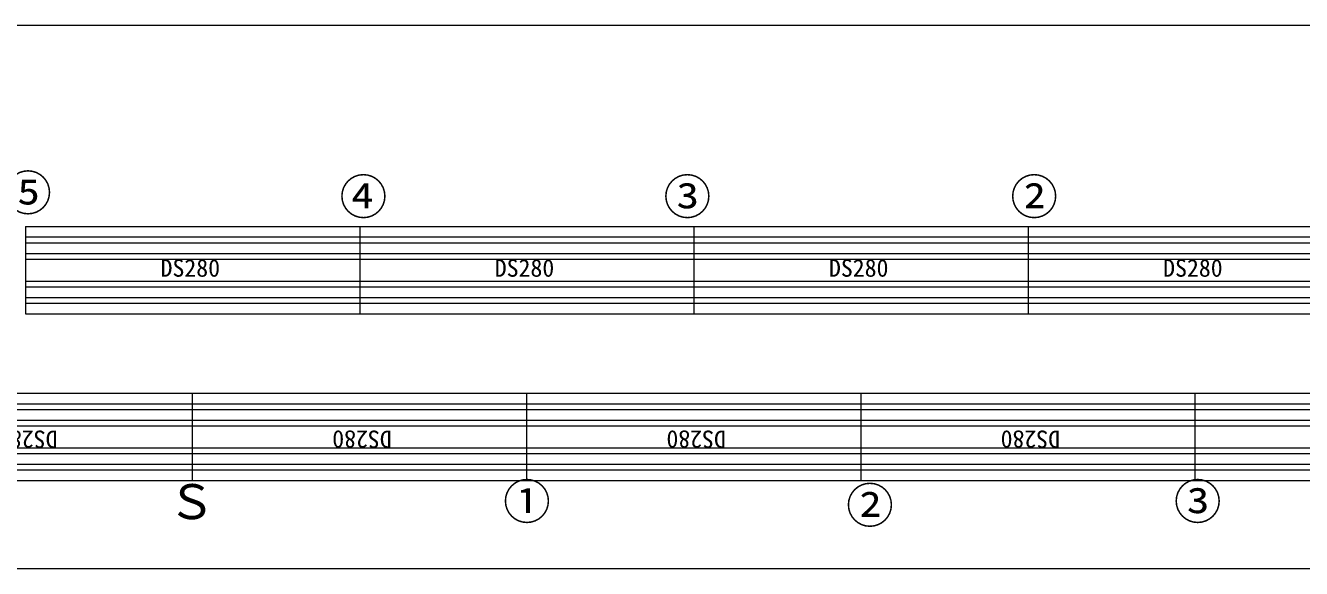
# Model space of a CAD drawing. Units: millimetres, scale not verified. Extents: x -3071 to 7470, y -7531 to 4357.
# Drawn here: x -53 to 1016, y -1367 to -912 of the extents above; entities that cross this region are included whole.
import ezdxf
from ezdxf.enums import TextEntityAlignment as Align

# ---------------------------------------------------------------- set-up
doc = ezdxf.new("R2010")
doc.units = ezdxf.units.MM
doc.header["$LTSCALE"] = 8
for name, color, linetype, lineweight in [('0-0', 7, 'Continuous', 9), ('0-7', 4, 'Continuous', 9), ('0-8', 3, 'Continuous', 9)]:
    doc.layers.add(name, color=color, linetype=linetype, lineweight=lineweight)
doc.styles.add('ＭＳ ゴシック', font='')
doc.styles.get('ＭＳ ゴシック').set_extended_font_data('MS Gothic')

# ---------------------------------------------------------------- blocks, each defined once
blk = doc.blocks.new('3人掛け机')
at = {"layer": '0-7', "color": 6}
blk.add_lwpolyline([(0, 0), (1804, 0), (1804, 455), (0, 455)], close=True, dxfattribs=at)
blk = doc.blocks.new('N_TOMIX _ DS280')
at = {"layer": '0-0', "color": 3}
for p, q in [((0, 64.25), (280, 64.25)), ((0, -8.75), (280, -8.75))]:
    blk.add_line(p, q, dxfattribs=at)
at = {"layer": '0-0'}
for p, q in [((0, 64.25), (0, -8.75)), ((280, 64.25), (280, -8.75)), ((0, 55.5), (280, 55.5)), ((0, 37), (280, 37)), ((0, 18.5), (280, 18.5)), ((0, 0), (280, 0))]:
    blk.add_line(p, q, dxfattribs=at)
at = {"layer": '0-0', "color": 2}
for p, q in [((0, 50.75), (280, 50.75)), ((0, 41.75), (280, 41.75)), ((0, 13.75), (280, 13.75)), ((0, 4.75), (280, 4.75))]:
    blk.add_line(p, q, dxfattribs=at)
at = {"layer": '0-0', "color": 3, "style": 'ＭＳ ゴシック'}
blk.add_text('DS280', height=14.66, dxfattribs=at).set_placement((113.139, 17.814), align=Align.BOTTOM_LEFT)

msp = doc.modelspace()

# ---------------------------------------------------------------- block references
at = {"layer": '0-7'}
msp.add_blockref('3人掛け机', (-161.519, -1367.074), dxfattribs=at)
at = {"layer": '0-8'}
for p in [(-53.04, -1144.794), (226.96, -1144.794), (506.96, -1144.794), (786.96, -1144.794)]:
    msp.add_blockref('N_TOMIX _ DS280', p, dxfattribs=at)
at = {"layer": '0-8', "rotation": 180}
for p in [(86.96, -1229.294), (366.96, -1229.294), (646.96, -1229.294), (926.96, -1229.294), (1206.96, -1229.294)]:
    msp.add_blockref('N_TOMIX _ DS280', p, dxfattribs=at)

# ---------------------------------------------------------------- texts
at = {"layer": '0-8', "style": 'ＭＳ ゴシック'}
for s, p in [('⑤', (-70.963, -1075.863)), ('④', (210.038, -1079.056)), ('③', (481.46, -1079.056)), ('②', (772.04, -1079.056)), ('①', (347.035, -1334.512)), ('③', (909.037, -1334.512)), ('Ｓ', (66.034, -1334.512)), ('②', (634.422, -1337.705))]:
    msp.add_text(s, height=29.33, dxfattribs=at).set_placement(p, align=Align.BOTTOM_LEFT)

doc.saveas('drawing.dxf')
